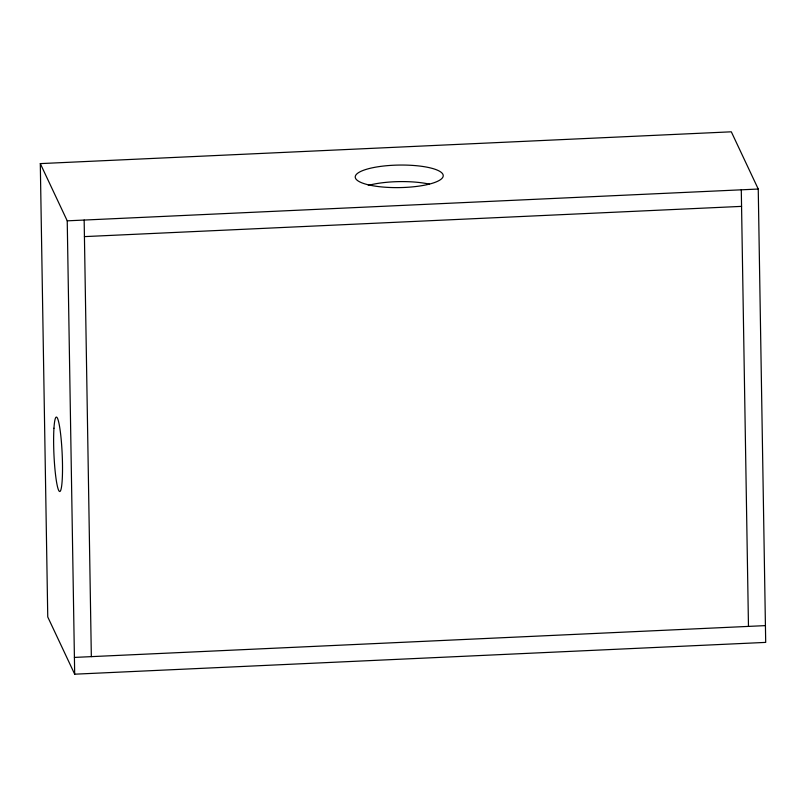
<?xml version="1.0" encoding="UTF-8"?>
<svg xmlns="http://www.w3.org/2000/svg" width="806" height="806" viewBox="0 0 806 806"><rect width="100%" height="100%" fill="white"/><g stroke="black" fill="none" stroke-linecap="round" stroke-linejoin="round"><path stroke-width="1.21" d="M40.3 163.608L731.314 131.811L758.245 189.037L765.7 642.392L74.686 674.189L47.756 616.963L40.3 163.608L67.23 220.834L74.686 674.189M67.23 220.834L758.245 189.037M84.428 236.611L741.56 206.376M74.404 657.414L765.428 625.617M741.288 189.813L748.472 626.393M84.156 220.048L91.34 656.628M368.302 185.42A44.018 11.274 -0.9 0 1 429.497 184.161M369.299 185.037A44.018 11.274 -0.9 0 0 442.151 178.186A44.018 11.274 -0.9 0 0 386.336 165.744A44.018 11.274 -0.9 0 0 369.299 185.037M53.952 428.238A37.227 4.121 87.4 0 0 58.667 490.35A37.227 4.121 87.4 0 0 61.609 444.519A37.227 4.121 87.4 0 0 53.952 428.238"/></g></svg>
